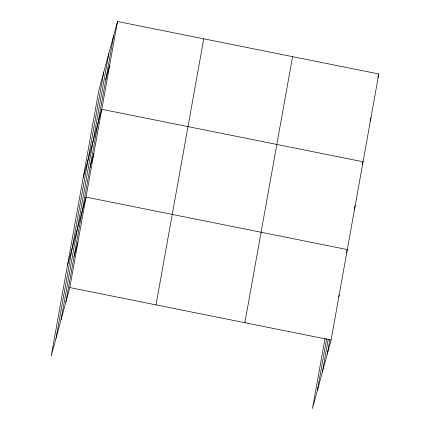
<?xml version="1.0" encoding="UTF-8"?>
<svg xmlns="http://www.w3.org/2000/svg" width="430" height="430" viewBox="0 0 430 430"><rect width="100%" height="100%" fill="white"/><g stroke="black" fill="none" stroke-linecap="round" stroke-linejoin="round"><path stroke-width="0.64" d="M56.067 338.12L103.786 72.057M61.081 319.662L108.801 53.599M65.951 301.747L113.665 35.685M117.519 21.5L98.916 89.972L51.197 356.035L69.8 287.568L117.519 21.5L378.803 73.965L331.084 340.028L312.481 408.5L325.058 338.356M156.025 304.881L203.739 38.813M244.863 322.715L292.577 56.653M317.351 390.585L326.633 338.797M322.366 372.127L328.24 339.351M327.23 354.212L329.815 339.791M105.791 79.582L109.645 65.403M83.167 177.773L101.77 109.301L363.054 161.766L362.356 164.346M90.047 167.388L93.901 153.204M67.424 265.573L86.027 197.101L347.306 249.567L346.429 252.792M74.062 256.517L77.916 242.337M377.75 77.83L378.803 73.965M370.053 121.088L370.929 117.863M354.132 209.534L355.18 205.669M338.668 296.732L339.195 294.797M69.8 287.568L331.084 340.028"/></g></svg>
